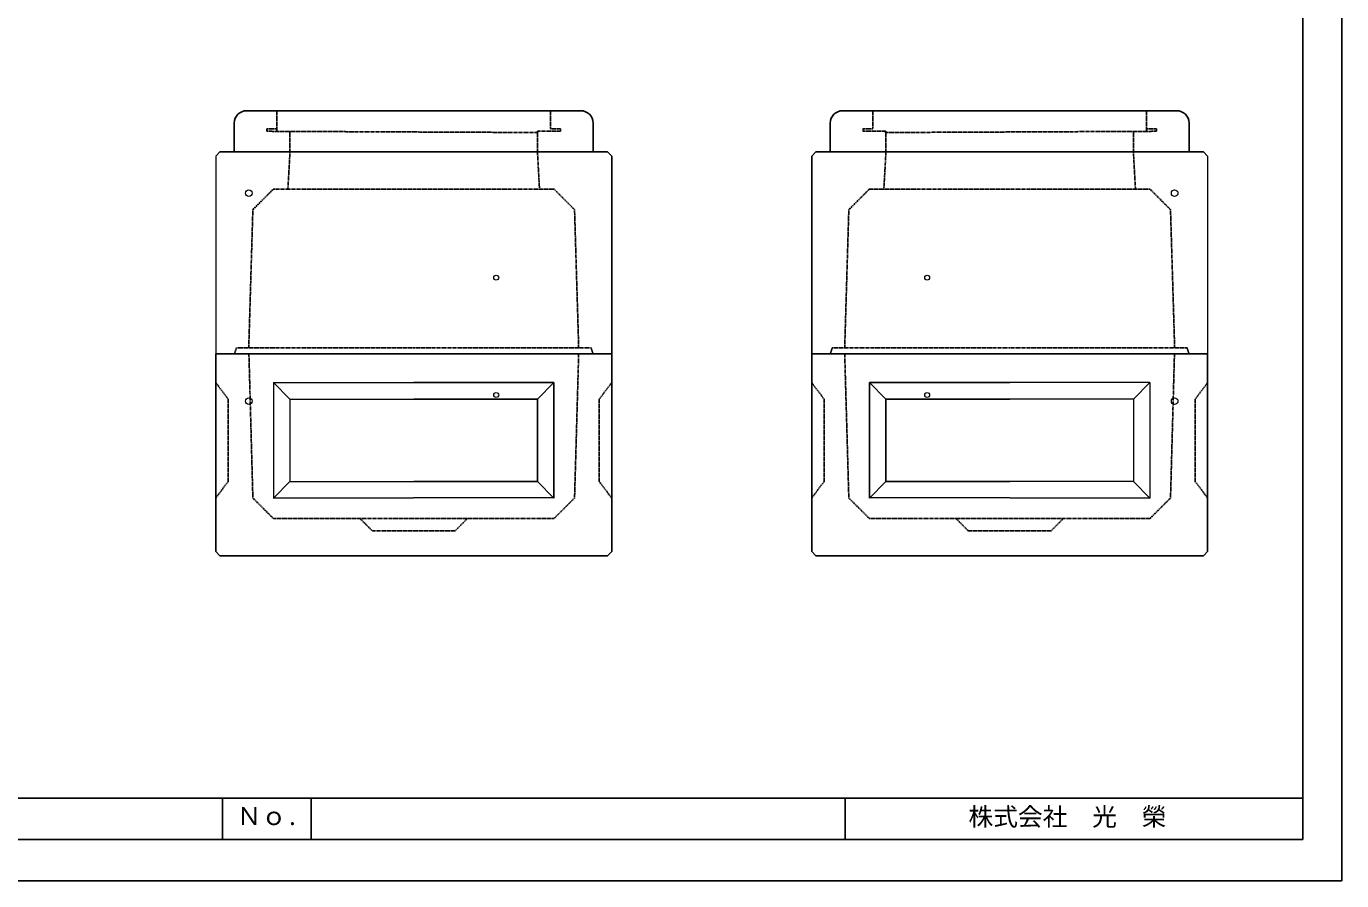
# Model space of a CAD drawing. Units: millimetres, scale not verified. Extents: x -297 to 298, y -210 to 211.
# Drawn here: x -21 to 297.9, y -210 to -2.7 of the extents above; entities that cross this region are included whole.
import ezdxf
from ezdxf.enums import TextEntityAlignment as Align

# ---------------------------------------------------------------- set-up
doc = ezdxf.new("R2010")
doc.units = ezdxf.units.MM
doc.linetypes.add('USER2', pattern=[4.7625, 3.175, -1.5875])
doc.layers.add('0-0', color=7, linetype='Continuous')
for name, color, linetype, lineweight in [('0-1_0', 9, 'Continuous', 25), ('0-3_pen1実線', 4, 'Continuous', 13), ('0-4_pen2実線', 3, 'Continuous', 13), ('0-5_pen3実線', 7, 'Continuous', 25), ('0-6_pen4実線', 7, 'Continuous', 25), ('0-7_pen2破線', 3, 'USER2', 25), ('0-9_draw', 7, 'Continuous', 13)]:
    doc.layers.add(name, color=color, linetype=linetype, lineweight=lineweight)
doc.styles.add('ＭＳ ゴシック', font='')
doc.styles.get('ＭＳ ゴシック').set_extended_font_data('MS Gothic')

# ---------------------------------------------------------------- blocks, each defined once
blk = doc.blocks.new('部分図 1')
at = {"layer": '0-1_0'}
blk.add_lwpolyline([(0.1, 0.3), (11898.1, 0.3), (11898.1, 8410.3), (0.1, 8410.3)], close=True, dxfattribs=at)
at = {"layer": '0-3_pen1実線'}
for p, q in [((7998, 3630.24), (8003.96, 3636.2)), ((9688, 3630.24), (9682.04, 3636.2))]:
    blk.add_line(p, q, dxfattribs=at)
at = {"layer": '0-4_pen2実線'}
for p, q in [((8110, 3648.2), (8110, 3636.2)), ((9576, 3648.2), (9576, 3636.2))]:
    blk.add_line(p, q, dxfattribs=at)
for centre, radius in [((6598, 3336.2), 16), ((11088, 3336.2), 16), ((7798, 2926.2), 12), ((9888, 2926.2), 12), ((7798, 2357), 12), ((9888, 2357), 12), ((6598, 2327), 16), ((11088, 2327), 16)]:
    blk.add_circle(centre, radius, dxfattribs=at)
at = {"layer": '0-5_pen3実線'}
for p, q in [((6588, 3736.2), (8208, 3736.2)), ((11098, 3736.2), (9478, 3736.2)), ((6528, 3676.2), (6528, 3536.2)), ((8268, 3676.2), (8268, 3536.2)), ((9418, 3676.2), (9418, 3536.2)), ((11158, 3676.2), (11158, 3536.2)), ((8338, 3536.2), (6458, 3536.2)), ((8358, 3516.2), (8338, 3536.2)), ((8358, 2556.2), (8358, 3516.2)), ((9328, 3516.2), (9348, 3536.2)), ((9328, 2556.2), (9328, 3516.2)), ((9348, 3536.2), (11228, 3536.2)), ((6438, 2557), (6438, 1597)), ((8358, 2556.2), (6438, 2556.2)), ((8358, 1597), (8358, 2557)), ((9328, 1597), (9328, 2557)), ((9328, 2556.2), (11248, 2556.2)), ((11248, 2557), (11248, 1597)), ((7398, 2417), (8078, 2417)), ((8078, 2417), (7998, 2337)), ((8078, 2417), (8078, 1857)), ((10288, 2417), (9608, 2417)), ((9608, 2417), (9688, 2337)), ((9608, 2417), (9608, 1857)), ((7398, 2337), (7998, 2337)), ((7998, 2337), (7998, 1937)), ((10288, 2337), (9688, 2337)), ((9688, 2337), (9688, 1937)), ((7398, 1937), (7998, 1937)), ((7998, 1937), (8078, 1857)), ((9688, 1937), (9608, 1857)), ((10288, 1937), (9688, 1937)), ((6718, 1857), (8075.06, 1859.94)), ((10968, 1857), (9610.94, 1859.94)), ((6438, 1597), (6458, 1577)), ((8358, 1597), (8338, 1577)), ((9328, 1597), (9348, 1577)), ((11248, 1597), (11228, 1577)), ((6458, 1577), (8338, 1577)), ((11228, 1577), (9348, 1577)), ((6900.1, 400.3), (6900.1, 200.3))]:
    blk.add_line(p, q, dxfattribs=at)
for centre, start, end in [((6588, 3676.2), 90, 180), ((8208, 3676.2), 0, 90), ((9478, 3676.2), 90, 180), ((11098, 3676.2), 0, 90)]:
    blk.add_arc(centre, 60, start, end, dxfattribs=at)
at = {"layer": '0-6_pen4実線'}
for p, q in [((200.1, 400.3), (11709.1, 400.3)), ((6470.1, 400.3), (6470.1, 200.3)), ((9490.1, 400.3), (9490.1, 200.3))]:
    blk.add_line(p, q, dxfattribs=at)
blk.add_lwpolyline([(200.1, 200.3), (11709.1, 200.3), (11709.1, 8215.3), (200.1, 8215.3)], close=True, dxfattribs=at)
at = {"layer": '0-7_pen2破線'}
for p, q in [((6734, 3736.2), (6734, 3636.2)), ((8062, 3736.2), (8062, 3648.2)), ((9624, 3736.2), (9624, 3648.2)), ((10952, 3736.2), (10952, 3636.2)), ((6686, 3648.2), (6734, 3648.2)), ((6686, 3648.2), (6686, 3636.2)), ((6686, 3636.2), (7998, 3630.24)), ((6798, 3636.2), (6798, 3536.2)), ((7998, 3636.2), (7998, 3536.2)), ((8110, 3636.2), (7998, 3636.2)), ((8110, 3648.2), (8062, 3648.2)), ((9576, 3648.2), (9624, 3648.2)), ((9576, 3636.2), (9688, 3636.2)), ((11000, 3636.2), (9688, 3630.24)), ((9688, 3636.2), (9688, 3536.2)), ((10888, 3636.2), (10888, 3536.2)), ((11000, 3648.2), (10952, 3648.2)), ((11000, 3648.2), (11000, 3636.2)), ((6798, 3536.2), (6788, 3356.2)), ((8008, 3356.2), (7998, 3536.2)), ((9678, 3356.2), (9688, 3536.2)), ((10888, 3536.2), (10898, 3356.2)), ((6618, 3256.2), (6718, 3356.2)), ((7398, 3356.2), (6718, 3356.2)), ((8078, 3356.2), (7398, 3356.2)), ((8078, 3356.2), (8178, 3256.2)), ((9608, 3356.2), (9508, 3256.2)), ((9608, 3356.2), (10288, 3356.2)), ((10288, 3356.2), (10968, 3356.2)), ((11068, 3256.2), (10968, 3356.2)), ((6618, 3256.2), (6598, 2586.2)), ((8178, 3256.2), (8198, 2586.2)), ((9508, 3256.2), (9488, 2586.2)), ((11068, 3256.2), (11088, 2586.2)), ((6538, 2586.2), (6528, 2556.2)), ((7398, 2586.2), (6538, 2586.2)), ((6618, 1857), (6598.82, 2557)), ((8258, 2586.2), (7398, 2586.2)), ((8258, 2586.2), (8268, 2556.2)), ((9428, 2586.2), (9418, 2556.2)), ((9428, 2586.2), (10288, 2586.2)), ((10288, 2586.2), (11148, 2586.2)), ((11068, 1857), (11087.18, 2557)), ((11148, 2586.2), (11158, 2556.2)), ((6438, 2417), (6498, 2337)), ((8358, 2417), (8298, 2337)), ((9328, 2417), (9388, 2337)), ((11248, 2417), (11188, 2337)), ((8298, 2337), (8298, 1937)), ((9388, 2337), (9388, 1937)), ((8298, 1937), (8358, 1857)), ((9388, 1937), (9328, 1857)), ((6718, 1757), (6618, 1857)), ((10968, 1757), (11068, 1857)), ((6718, 1757), (8078, 1757)), ((7198, 1697), (7138, 1757)), ((7598, 1697), (7658, 1757)), ((10968, 1757), (9608, 1757)), ((10088, 1697), (10028, 1757)), ((10488, 1697), (10548, 1757)), ((7198, 1697), (7598, 1697)), ((10488, 1697), (10088, 1697))]:
    blk.add_line(p, q, dxfattribs=at)
for points in [[(8198, 2557), (8178, 1857), (8078, 1757)], [(9488, 2557), (9508, 1857), (9608, 1757)], [(6498, 2337), (6498, 1937), (6438, 1857)], [(11188, 2337), (11188, 1937), (11248, 1857)]]:
    blk.add_lwpolyline(points, dxfattribs=at)
at = {"layer": '0-9_draw'}
for p, q in [((6438, 3516.2), (6458, 3536.2)), ((6438, 3516.2), (6438, 2556.2)), ((11248, 3516.2), (11228, 3536.2)), ((11248, 3516.2), (11248, 2556.2)), ((6718, 2417), (7398, 2417)), ((6718, 2417), (6718, 1857)), ((6718, 2417), (6798, 2337)), ((10968, 2417), (10288, 2417)), ((10968, 2417), (10888, 2337)), ((10968, 2417), (10968, 1857)), ((6798, 2337), (7398, 2337)), ((6798, 2337), (6798, 1937)), ((10888, 2337), (10288, 2337)), ((10888, 2337), (10888, 1937)), ((6798, 1937), (6718, 1857)), ((6798, 1937), (7398, 1937)), ((10888, 1937), (10288, 1937)), ((10888, 1937), (10968, 1857))]:
    blk.add_line(p, q, dxfattribs=at)
at = {"layer": '0-5_pen3実線', "style": 'ＭＳ ゴシック'}
for s, p in [('Ｎｏ.', (6539.8, 243.63)), ('株式会社\u3000光\u3000榮', (10088.1, 240.3))]:
    blk.add_text(s, height=87.98, dxfattribs=at).set_placement(p, align=Align.BOTTOM_LEFT)

msp = doc.modelspace()

# ---------------------------------------------------------------- block references
at = {"layer": '0-0', "xscale": 0.05, "yscale": 0.05}
msp.add_blockref('部分図 1', (-297, -210), dxfattribs=at)

doc.saveas('drawing.dxf')
